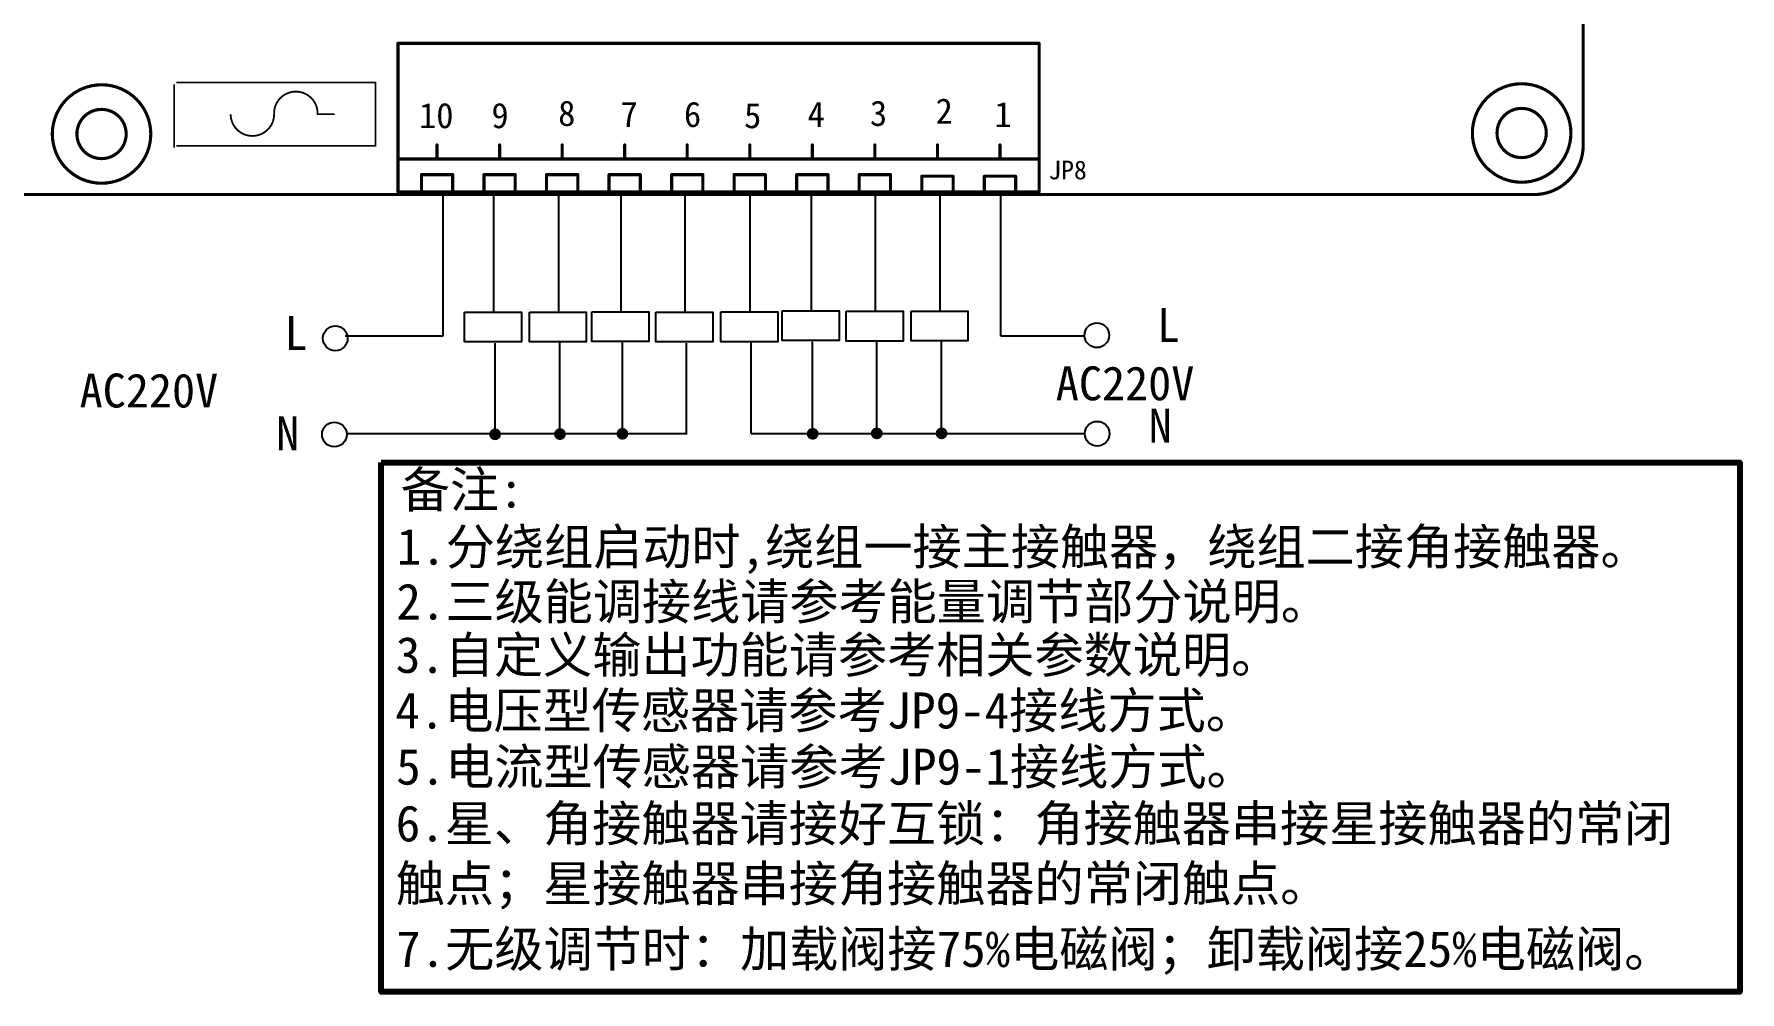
# Model space of a CAD drawing. Extents: x -2.3 to 27.3, y 18.5 to 36.9.
# Drawn here: x 5.92 to 11.37, y 18.45 to 21.52 of the extents above; entities that cross this region are included whole.
import ezdxf

# ---------------------------------------------------------------- set-up
doc = ezdxf.new("R2010")
doc.units = 0
doc.header["$MEASUREMENT"] = 0
doc.layers.get('0').update_dxf_attribs({"linetype": 'CONTINUOUS'})
for name, color, linetype in [('BOTTOMSOLDER', 250, 'CONTINUOUS'), ('KEEPOUTLAYER', 250, 'CONTINUOUS'), ('MECHANICAL1', 251, 'CONTINUOUS'), ('TOPOVERLAY', 250, 'CONTINUOUS')]:
    doc.layers.add(name, color=color, linetype=linetype)

msp = doc.modelspace()

# ---------------------------------------------------------------- hatches: boundary and pattern name
h = msp.add_hatch(color=256)
edge = h.paths.add_edge_path()
edge.add_arc((7.3943, 20.2361), 0.0189, 180, 540)
h = msp.add_hatch(color=256)
edge = h.paths.add_edge_path()
edge.add_arc((7.6016, 20.2367), 0.0189, 180, 540)
h = msp.add_hatch(color=256)
edge = h.paths.add_edge_path()
edge.add_arc((7.8014, 20.2377), 0.0189, 180, 540)
h = msp.add_hatch(color=256)
edge = h.paths.add_edge_path()
edge.add_arc((8.4096, 20.2377), 0.0189, 180, 540)
h = msp.add_hatch(color=256)
edge = h.paths.add_edge_path()
edge.add_arc((8.6146, 20.2391), 0.0189, 180, 540)
h = msp.add_hatch(color=256)
edge = h.paths.add_edge_path()
edge.add_arc((8.8219, 20.2391), 0.0189, 180, 540)

# ---------------------------------------------------------------- linework, layer by layer
at = {"layer": 'BOTTOMSOLDER', "color": 0, "linetype": 'Continuous'}
for p, q in [((7.2277, 21.0028), (7.2277, 21.0028)), ((7.2277, 21.0028), (7.2277, 21.0028)), ((7.2277, 21.0028), (7.2277, 21.0028)), ((7.2277, 21.0028), (7.2277, 21.0028)), ((7.2277, 21.0028), (7.2277, 21.0028)), ((7.2277, 20.5509), (7.2277, 21.0028)), ((7.3892, 21.0026), (7.3892, 20.626)), ((7.5965, 21.0032), (7.5965, 20.6265)), ((7.7962, 21.0042), (7.7962, 20.6275)), ((8.0012, 21.0028), (8.0012, 20.6261)), ((8.2085, 21.0034), (8.2085, 20.6267)), ((8.4045, 21.007), (8.4045, 20.6303)), ((8.6095, 21.0056), (8.6095, 20.6289)), ((8.8168, 21.0062), (8.8168, 20.6295)), ((9.0109, 20.5499), (9.0109, 21.0028)), ((6.9148, 20.5509), (7.2277, 20.5509)), ((7.3942, 20.2377), (7.3942, 20.5279)), ((7.6015, 20.2383), (7.6015, 20.5285)), ((7.8012, 20.2392), (7.8012, 20.5294)), ((8.0062, 20.2378), (8.0062, 20.528)), ((8.2135, 20.2384), (8.2135, 20.5286)), ((8.4095, 20.242), (8.4095, 20.5322)), ((8.6145, 20.2407), (8.6145, 20.5309)), ((8.8218, 20.2413), (8.8218, 20.5315)), ((9.2811, 20.5499), (9.0109, 20.5499)), ((6.9176, 20.2378), (6.9176, 20.2378)), ((8.0085, 20.2378), (6.9198, 20.2378)), ((8.2135, 20.2384), (9.2794, 20.2384)), ((9.2794, 20.2384), (9.2794, 20.2384))]:
    msp.add_line(p, q, dxfattribs=at)
for points in [[(7.2966, 20.6266), (7.4786, 20.6266), (7.4786, 20.5313), (7.2966, 20.5313)], [(7.5039, 20.6272), (7.6859, 20.6272), (7.6859, 20.5319), (7.5039, 20.5319)], [(7.7036, 20.6281), (7.8856, 20.6281), (7.8856, 20.5328), (7.7036, 20.5328)], [(7.9086, 20.6267), (8.0907, 20.6267), (8.0907, 20.5314), (7.9086, 20.5314)], [(8.1159, 20.6273), (8.298, 20.6273), (8.298, 20.532), (8.1159, 20.532)], [(8.3118, 20.6309), (8.4939, 20.6309), (8.4939, 20.5356), (8.3118, 20.5356)], [(8.5169, 20.6296), (8.6989, 20.6296), (8.6989, 20.5342), (8.5169, 20.5342)], [(8.7242, 20.6302), (8.9062, 20.6302), (8.9062, 20.5348), (8.7242, 20.5348)]]:
    msp.add_lwpolyline(points, close=True, dxfattribs=at)
at = {"layer": 'BOTTOMSOLDER', "color": 3, "linetype": 'Continuous', "lineweight": 80}
msp.add_lwpolyline([(7.0302, 20.1454), (11.3745, 20.1454), (11.3745, 18.4528), (7.0302, 18.4528)], close=True, dxfattribs=at)
at = {"layer": 'BOTTOMSOLDER', "color": 0, "linetype": 'Continuous'}
for centre in [(6.8831, 20.543), (9.3185, 20.5529), (6.8803, 20.2356), (9.3194, 20.238)]:
    msp.add_circle(centre, 0.0395, dxfattribs=at)
at = {"layer": 'KEEPOUTLAYER', "color": 0, "const_width": 0.01}
for points in [[(10.8735, 21.1603), (10.8735, 25.7666)], [(-0.2188, 21.0028), (10.7185, 21.0028)]]:
    msp.add_lwpolyline(points, dxfattribs=at)
at = {"layer": 'KEEPOUTLAYER', "color": 0}
for points, const_width in [([(6.2932, 21.1965, 1), (5.9783, 21.1965, 1)], 0.01), ([(10.8341, 21.1997, 1), (10.5192, 21.1997, 1)], 0.01), ([(5.9758, 21.1965, 1), (5.9808, 21.1965, 1)], 0.005), ([(6.2907, 21.1965, 1), (6.2957, 21.1965, 1)], 0.005), ([(10.5167, 21.1997, 1), (10.5217, 21.1997, 1)], 0.005), ([(10.8316, 21.1997, 1), (10.8366, 21.1997, 1)], 0.005), ([(10.871, 21.1603, 1), (10.876, 21.1603, 1)], 0.005), ([(10.871, 21.1603, 1), (10.876, 21.1603, 1)], 0.005), ([(10.7135, 21.0028, 1), (10.7185, 21.0028, 1)], 0.005), ([(10.7135, 21.0028, 1), (10.7185, 21.0028, 1)], 0.005)]:
    msp.add_lwpolyline(points, format="xyb", close=True, dxfattribs=dict(at, const_width=const_width))
at = {"layer": 'KEEPOUTLAYER', "color": 0, "const_width": 0.01}
msp.add_lwpolyline([(10.8735, 21.1603, -0.414214), (10.716, 21.0028)], format="xyb", dxfattribs=at)
at = {"layer": 'MECHANICAL1', "color": 0}
for points, const_width in [([(6.2145, 21.1965, 1), (6.057, 21.1965, 1)], 0.01), ([(10.7554, 21.1997, 1), (10.5979, 21.1997, 1)], 0.01), ([(6.0545, 21.1965, 1), (6.0595, 21.1965, 1)], 0.005), ([(6.212, 21.1965, 1), (6.217, 21.1965, 1)], 0.005), ([(10.5954, 21.1997, 1), (10.6004, 21.1997, 1)], 0.005), ([(10.7529, 21.1997, 1), (10.7579, 21.1997, 1)], 0.005)]:
    msp.add_lwpolyline(points, format="xyb", close=True, dxfattribs=dict(at, const_width=const_width))
at = {"layer": 'TOPOVERLAY', "color": 0}
for points, const_width in [([(7.0811, 21.4865, 1), (7.0861, 21.4865, 1)], 0.005), ([(7.0811, 21.4865, 1), (7.0861, 21.4865, 1)], 0.005), ([(9.1311, 21.4865, 1), (9.1361, 21.4865, 1)], 0.005), ([(9.1311, 21.4865, 1), (9.1361, 21.4865, 1)], 0.005), ([(7.0103, 21.3611, 1), (7.0132, 21.3611, 1)], 0.00289), ([(7.0103, 21.3611, 1), (7.0132, 21.3611, 1)], 0.00289), ([(6.6861, 21.2597, 1), (6.689, 21.2597, 1)], 0.00289), ([(6.6861, 21.2597, 1), (6.689, 21.2597, 1)], 0.00289), ([(6.825, 21.2597, 1), (6.8279, 21.2597, 1)], 0.00289), ([(6.825, 21.2597, 1), (6.8279, 21.2597, 1)], 0.00289), ([(6.8771, 21.2597, 1), (6.88, 21.2597, 1)], 0.00289), ([(7.2061, 21.1615, 1), (7.2111, 21.1615, 1)], 0.005), ([(7.4061, 21.1615, 1), (7.4111, 21.1615, 1)], 0.005), ([(7.6061, 21.1615, 1), (7.6111, 21.1615, 1)], 0.005), ([(7.8061, 21.1615, 1), (7.8111, 21.1615, 1)], 0.005), ([(8.0061, 21.1615, 1), (8.0111, 21.1615, 1)], 0.005), ([(8.2061, 21.1615, 1), (8.2111, 21.1615, 1)], 0.005), ([(8.4061, 21.1615, 1), (8.4111, 21.1615, 1)], 0.005), ([(8.6061, 21.1615, 1), (8.6111, 21.1615, 1)], 0.005), ([(8.8061, 21.1615, 1), (8.8111, 21.1615, 1)], 0.005), ([(9.0061, 21.1615, 1), (9.0111, 21.1615, 1)], 0.005), ([(7.0103, 21.1584, 1), (7.0132, 21.1584, 1)], 0.00289), ([(7.0103, 21.1584, 1), (7.0132, 21.1584, 1)], 0.00289), ([(7.0811, 21.1165, 1), (7.0861, 21.1165, 1)], 0.005), ([(7.2061, 21.1165, 1), (7.2111, 21.1165, 1)], 0.005), ([(7.4061, 21.1165, 1), (7.4111, 21.1165, 1)], 0.005), ([(7.6061, 21.1165, 1), (7.6111, 21.1165, 1)], 0.005), ([(7.8061, 21.1165, 1), (7.8111, 21.1165, 1)], 0.005), ([(8.0061, 21.1165, 1), (8.0111, 21.1165, 1)], 0.005), ([(8.2061, 21.1165, 1), (8.2111, 21.1165, 1)], 0.005), ([(8.2811, 21.1165, 1), (8.2861, 21.1165, 1)], 0.005), ([(8.3311, 21.1165, 1), (8.3361, 21.1165, 1)], 0.005), ([(8.4061, 21.1165, 1), (8.4111, 21.1165, 1)], 0.005), ([(8.6061, 21.1165, 1), (8.6111, 21.1165, 1)], 0.005), ([(8.8061, 21.1165, 1), (8.8111, 21.1165, 1)], 0.005), ([(9.0061, 21.1165, 1), (9.0111, 21.1165, 1)], 0.005), ([(9.1311, 21.1165, 1), (9.1361, 21.1165, 1)], 0.005), ([(7.1561, 21.0665, 1), (7.1611, 21.0665, 1)], 0.005), ([(7.1561, 21.0665, 1), (7.1611, 21.0665, 1)], 0.005), ([(7.2561, 21.0665, 1), (7.2611, 21.0665, 1)], 0.005), ([(7.2561, 21.0665, 1), (7.2611, 21.0665, 1)], 0.005), ([(7.3561, 21.0665, 1), (7.3611, 21.0665, 1)], 0.005), ([(7.3561, 21.0665, 1), (7.3611, 21.0665, 1)], 0.005), ([(7.4561, 21.0665, 1), (7.4611, 21.0665, 1)], 0.005), ([(7.4561, 21.0665, 1), (7.4611, 21.0665, 1)], 0.005), ([(7.5561, 21.0665, 1), (7.5611, 21.0665, 1)], 0.005), ([(7.5561, 21.0665, 1), (7.5611, 21.0665, 1)], 0.005), ([(7.6561, 21.0665, 1), (7.6611, 21.0665, 1)], 0.005), ([(7.6561, 21.0665, 1), (7.6611, 21.0665, 1)], 0.005), ([(7.7561, 21.0665, 1), (7.7611, 21.0665, 1)], 0.005), ([(7.7561, 21.0665, 1), (7.7611, 21.0665, 1)], 0.005), ([(7.8561, 21.0665, 1), (7.8611, 21.0665, 1)], 0.005), ([(7.8561, 21.0665, 1), (7.8611, 21.0665, 1)], 0.005), ([(7.9561, 21.0665, 1), (7.9611, 21.0665, 1)], 0.005), ([(7.9561, 21.0665, 1), (7.9611, 21.0665, 1)], 0.005), ([(8.0561, 21.0665, 1), (8.0611, 21.0665, 1)], 0.005), ([(8.0561, 21.0665, 1), (8.0611, 21.0665, 1)], 0.005), ([(8.1561, 21.0665, 1), (8.1611, 21.0665, 1)], 0.005), ([(8.1561, 21.0665, 1), (8.1611, 21.0665, 1)], 0.005), ([(8.2561, 21.0665, 1), (8.2611, 21.0665, 1)], 0.005), ([(8.2561, 21.0665, 1), (8.2611, 21.0665, 1)], 0.005), ([(8.3561, 21.0665, 1), (8.3611, 21.0665, 1)], 0.005), ([(8.3561, 21.0665, 1), (8.3611, 21.0665, 1)], 0.005), ([(8.4561, 21.0665, 1), (8.4611, 21.0665, 1)], 0.005), ([(8.4561, 21.0665, 1), (8.4611, 21.0665, 1)], 0.005), ([(8.5561, 21.0665, 1), (8.5611, 21.0665, 1)], 0.005), ([(8.5561, 21.0665, 1), (8.5611, 21.0665, 1)], 0.005), ([(8.6561, 21.0665, 1), (8.6611, 21.0665, 1)], 0.005), ([(8.6561, 21.0665, 1), (8.6611, 21.0665, 1)], 0.005), ([(8.7561, 21.0615, 1), (8.7611, 21.0615, 1)], 0.005), ([(8.7561, 21.0615, 1), (8.7611, 21.0615, 1)], 0.005), ([(8.8561, 21.0615, 1), (8.8611, 21.0615, 1)], 0.005), ([(8.8561, 21.0615, 1), (8.8611, 21.0615, 1)], 0.005), ([(8.9561, 21.0615, 1), (8.9611, 21.0615, 1)], 0.005), ([(8.9561, 21.0615, 1), (8.9611, 21.0615, 1)], 0.005), ([(9.0561, 21.0615, 1), (9.0611, 21.0615, 1)], 0.005), ([(9.0561, 21.0615, 1), (9.0611, 21.0615, 1)], 0.005), ([(7.0811, 21.0115, 1), (7.0861, 21.0115, 1)], 0.005), ([(7.0811, 21.0115, 1), (7.0861, 21.0115, 1)], 0.005), ([(7.1561, 21.0165, 1), (7.1611, 21.0165, 1)], 0.005), ([(7.2561, 21.0165, 1), (7.2611, 21.0165, 1)], 0.005), ([(7.3561, 21.0165, 1), (7.3611, 21.0165, 1)], 0.005), ([(7.4561, 21.0165, 1), (7.4611, 21.0165, 1)], 0.005), ([(7.5561, 21.0165, 1), (7.5611, 21.0165, 1)], 0.005), ([(7.6561, 21.0165, 1), (7.6611, 21.0165, 1)], 0.005), ([(7.7561, 21.0165, 1), (7.7611, 21.0165, 1)], 0.005), ([(7.8561, 21.0165, 1), (7.8611, 21.0165, 1)], 0.005), ([(7.9561, 21.0165, 1), (7.9611, 21.0165, 1)], 0.005), ([(8.0561, 21.0165, 1), (8.0611, 21.0165, 1)], 0.005), ([(8.1561, 21.0165, 1), (8.1611, 21.0165, 1)], 0.005), ([(8.2561, 21.0165, 1), (8.2611, 21.0165, 1)], 0.005), ([(8.3561, 21.0165, 1), (8.3611, 21.0165, 1)], 0.005), ([(8.4561, 21.0165, 1), (8.4611, 21.0165, 1)], 0.005), ([(8.5561, 21.0165, 1), (8.5611, 21.0165, 1)], 0.005), ([(8.6561, 21.0165, 1), (8.6611, 21.0165, 1)], 0.005), ([(8.7561, 21.0115, 1), (8.7611, 21.0115, 1)], 0.005), ([(8.8561, 21.0115, 1), (8.8611, 21.0115, 1)], 0.005), ([(8.9561, 21.0115, 1), (8.9611, 21.0115, 1)], 0.005), ([(9.0561, 21.0115, 1), (9.0611, 21.0115, 1)], 0.005), ([(9.1311, 21.0115, 1), (9.1361, 21.0115, 1)], 0.005), ([(9.1311, 21.0115, 1), (9.1361, 21.0115, 1)], 0.005)]:
    msp.add_lwpolyline(points, format="xyb", close=True, dxfattribs=dict(at, const_width=const_width))
for points, const_width in [([(7.0836, 21.0115), (7.0836, 21.4865)], 0.01), ([(7.0836, 21.4865), (9.1336, 21.4865)], 0.01), ([(9.1336, 21.0115), (9.1336, 21.4865)], 0.01), ([(6.368, 21.1527), (6.368, 21.3553)], 0.00579), ([(6.3749, 21.3611), (7.0117, 21.3611)], 0.00579), ([(7.0117, 21.1584), (7.0117, 21.3611)], 0.00579), ([(6.8265, 21.2597), (6.8786, 21.2597)], 0.00579), ([(7.2086, 21.1165), (7.2086, 21.1615)], 0.01), ([(7.4086, 21.1165), (7.4086, 21.1615)], 0.01), ([(7.6086, 21.1165), (7.6086, 21.1615)], 0.01), ([(7.8086, 21.1165), (7.8086, 21.1615)], 0.01), ([(8.0086, 21.1165), (8.0086, 21.1615)], 0.01), ([(8.2086, 21.1165), (8.2086, 21.1615)], 0.01), ([(8.4086, 21.1165), (8.4086, 21.1615)], 0.01), ([(8.6086, 21.1165), (8.6086, 21.1615)], 0.01), ([(8.8086, 21.1165), (8.8086, 21.1615)], 0.01), ([(9.0086, 21.1165), (9.0086, 21.1615)], 0.01), ([(6.3749, 21.1584), (7.0117, 21.1584)], 0.00579), ([(7.0836, 21.1165), (8.3336, 21.1165)], 0.01), ([(8.2836, 21.1165), (9.1336, 21.1165)], 0.01), ([(7.1586, 21.0165), (7.1586, 21.0665)], 0.01), ([(7.1586, 21.0665), (7.2586, 21.0665)], 0.01), ([(7.2586, 21.0165), (7.2586, 21.0665)], 0.01), ([(7.3586, 21.0665), (7.4586, 21.0665)], 0.01), ([(7.3586, 21.0165), (7.3586, 21.0665)], 0.01), ([(7.4586, 21.0165), (7.4586, 21.0665)], 0.01), ([(7.5586, 21.0165), (7.5586, 21.0665)], 0.01), ([(7.5586, 21.0665), (7.6586, 21.0665)], 0.01), ([(7.6586, 21.0165), (7.6586, 21.0665)], 0.01), ([(7.7586, 21.0665), (7.8586, 21.0665)], 0.01), ([(7.7586, 21.0165), (7.7586, 21.0665)], 0.01), ([(7.8586, 21.0165), (7.8586, 21.0665)], 0.01), ([(7.9586, 21.0665), (8.0586, 21.0665)], 0.01), ([(7.9586, 21.0165), (7.9586, 21.0665)], 0.01), ([(8.0586, 21.0165), (8.0586, 21.0665)], 0.01), ([(8.1586, 21.0665), (8.2586, 21.0665)], 0.01), ([(8.1586, 21.0165), (8.1586, 21.0665)], 0.01), ([(8.2586, 21.0165), (8.2586, 21.0665)], 0.01), ([(8.3586, 21.0665), (8.4586, 21.0665)], 0.01), ([(8.3586, 21.0165), (8.3586, 21.0665)], 0.01), ([(8.4586, 21.0165), (8.4586, 21.0665)], 0.01), ([(8.5586, 21.0165), (8.5586, 21.0665)], 0.01), ([(8.5586, 21.0665), (8.6586, 21.0665)], 0.01), ([(8.6586, 21.0165), (8.6586, 21.0665)], 0.01), ([(8.7586, 21.0115), (8.7586, 21.0615)], 0.01), ([(8.7586, 21.0615), (8.8586, 21.0615)], 0.01), ([(8.8586, 21.0115), (8.8586, 21.0615)], 0.01), ([(8.9586, 21.0615), (9.0586, 21.0615)], 0.01), ([(8.9586, 21.0115), (8.9586, 21.0615)], 0.01), ([(9.0586, 21.0115), (9.0586, 21.0615)], 0.01), ([(7.0836, 21.0115), (9.1336, 21.0115)], 0.01)]:
    msp.add_lwpolyline(points, dxfattribs=dict(at, const_width=const_width))
at = {"layer": 'TOPOVERLAY', "color": 0, "const_width": 0.00579}
for points in [[(6.6875, 21.2597, -1.042534), (6.8265, 21.2597)], [(6.6875, 21.2597, -1), (6.5486, 21.2597)]]:
    msp.add_lwpolyline(points, format="xyb", dxfattribs=at)

# ---------------------------------------------------------------- texts
at = {"layer": 'BOTTOMSOLDER', "color": 0, "linetype": 'Continuous', "attachment_point": 1}
for s, insert, char_height, width in [('L', (9.5105, 20.6396), 0.1086, 0.036797), ('L', (6.7204, 20.6148), 0.1086, 0.036797), ('AC220V', (9.187, 20.4534), 0.10857, 0.036797), ('AC220V', (6.0656, 20.4304), 0.10857, 0.036797), ('N', (6.694, 20.2936), 0.1086, 0.036797), ('N', (9.4841, 20.3184), 0.1086, 0.036797), ('{\\fSimSun|b0|i0|c134|p54;备注:}', (7.0925, 20.1169), 0.1152, 4.232446), ('{\\fSimSun|b0|i0|c134|p54;1.分绕组启动时,绕组一接主接触器，绕组二接角接触器。}', (7.0797, 19.9343), 0.1152, 4.232446), ('{\\fSimSun|b0|i0|c134|p54;2.三级能调接线请参考能量调节部分说明。}', (7.0785, 19.7588), 0.1152, 4.216971), ('{\\fSimSun|b0|i0|c134|p54;3.自定义输出功能请参考相关参数说明。}', (7.0768, 19.5882), 0.1152, 4.707076), ('{\\fSimSun|b0|i0|c134|p54;4.电压型传感器请参考JP9-4接线方式。}', (7.0752, 19.4105), 0.1152, 2.890996), ('{\\fSimSun|b0|i0|c134|p54;5.电流型传感器请参考JP9-1接线方式。}', (7.0779, 19.2308), 0.1152, 3.588212), ('{\\fSimSun|b0|i0|c134|p54;6.星、角接触器请接好互锁：角接触器串接星接触器的常闭触点；星接触器串接角接触器的常闭触点。}', (7.0764, 19.0492), 0.1152, 4.081614), ('{\\fSimSun|b0|i0|c134|p54;7.无级调节时：加载阀接75%电磁阀；卸载阀接25%电磁阀。}', (7.0779, 18.6479), 0.1152, 4.188947)]:
    msp.add_mtext(s, dxfattribs=dict(at, insert=insert, char_height=char_height, width=width))
at = {"layer": 'TOPOVERLAY', "color": 0}
for s, height, p in [('10', 0.081, (7.151, 21.2152)), ('9', 0.081, (7.3824, 21.2152)), ('8', 0.081, (7.5959, 21.2223)), ('7', 0.081, (7.7953, 21.2188)), ('6', 0.081, (7.9982, 21.2188)), ('5', 0.081, (8.1904, 21.2152)), ('4', 0.081, (8.3933, 21.2188)), ('3', 0.081, (8.5926, 21.2223)), ('2', 0.081, (8.8026, 21.2294)), ('1 ', 0.081, (8.9911, 21.2184)), ('JP8', 0.06, (9.1636, 21.0515))]:
    msp.add_text(s, height=height, dxfattribs=at).set_placement(p)

doc.saveas('drawing.dxf')
